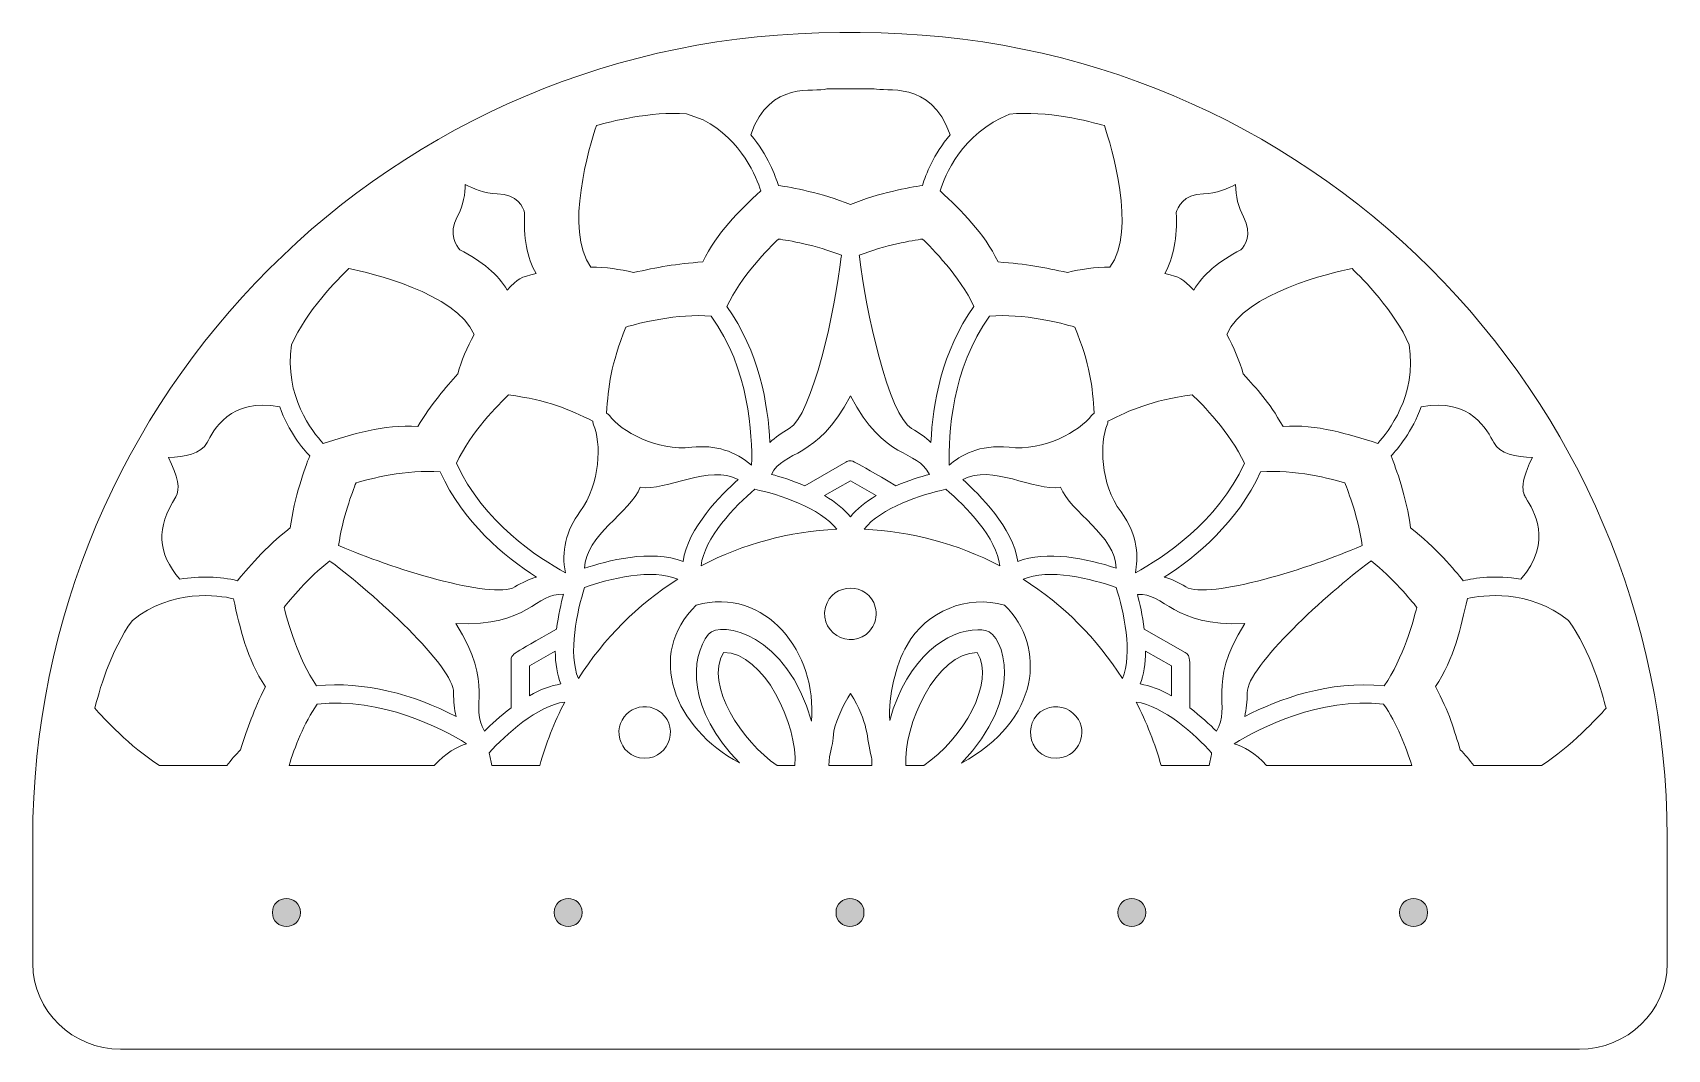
# Model space of a CAD drawing. Header units: inches. Extents: x 20.87 to 26.55, y -14.3 to -10.77.
import ezdxf

# ---------------------------------------------------------------- set-up
doc = ezdxf.new("R2010")
doc.units = ezdxf.units.IN
doc.header["$MEASUREMENT"] = 0
doc.layers.add('_U+0421_U+043B_U+043E_U+0439 1', color=7, linetype='Continuous')

msp = doc.modelspace()

# ---------------------------------------------------------------- hatches: boundary and pattern name
at = {"layer": '_U+0421_U+043B_U+043E_U+0439 1', "true_color": 0xffffff}
h = msp.add_hatch(color=7, dxfattribs=at)
h.dxf.hatch_style = 2
edge = h.paths.add_edge_path()
edge.add_spline(control_points=[(21.8021, -13.829), (21.8021, -13.8933), (21.7049, -13.8934), (21.7049, -13.829), (21.7049, -13.7647), (21.8021, -13.7646), (21.8021, -13.829)], knot_values=[0, 0, 0, 0, 0.013889, 0.013889, 0.013889, 0.027778, 0.027778, 0.027778, 0.027778], degree=3, periodic=0)
edge.add_line((21.8021, -13.829), (21.8021, -13.829))
edge = h.paths.add_edge_path()
edge.add_spline(control_points=[(22.6837, -13.829), (22.6837, -13.8933), (22.7809, -13.8934), (22.7809, -13.829), (22.7809, -13.7647), (22.6837, -13.7646), (22.6837, -13.829)], knot_values=[0, 0, 0, 0, 0.013889, 0.013889, 0.013889, 0.027778, 0.027778, 0.027778, 0.027778], degree=3, periodic=0)
edge.add_line((22.6837, -13.829), (22.6837, -13.829))
edge = h.paths.add_edge_path()
edge.add_spline(control_points=[(23.6625, -13.829), (23.6625, -13.8933), (23.7597, -13.8934), (23.7597, -13.829), (23.7597, -13.7647), (23.6625, -13.7646), (23.6625, -13.829)], knot_values=[0, 0, 0, 0, 0.013889, 0.013889, 0.013889, 0.027778, 0.027778, 0.027778, 0.027778], degree=3, periodic=0)
edge.add_line((23.6625, -13.829), (23.6625, -13.829))
edge = h.paths.add_edge_path()
edge.add_spline(control_points=[(24.6413, -13.829), (24.6413, -13.8933), (24.7385, -13.8934), (24.7385, -13.829), (24.7385, -13.7647), (24.6413, -13.7646), (24.6413, -13.829)], knot_values=[0, 0, 0, 0, 0.013889, 0.013889, 0.013889, 0.027778, 0.027778, 0.027778, 0.027778], degree=3, periodic=0)
edge.add_line((24.6413, -13.829), (24.6413, -13.829))
edge = h.paths.add_edge_path()
edge.add_spline(control_points=[(25.6201, -13.829), (25.6201, -13.8933), (25.7173, -13.8934), (25.7173, -13.829), (25.7173, -13.7647), (25.6201, -13.7646), (25.6201, -13.829)], knot_values=[0, 0, 0, 0, 0.013889, 0.013889, 0.013889, 0.027778, 0.027778, 0.027778, 0.027778], degree=3, periodic=0)
edge.add_line((25.6201, -13.829), (25.6201, -13.829))

# ---------------------------------------------------------------- linework, layer by layer
at = {"layer": '_U+0421_U+043B_U+043E_U+0439 1', "color": 1, "lineweight": 9, "true_color": 0xff0000}
for points, knots in [([(26.5498, -13.568), (26.5461, -12.0225), (25.2922, -10.7716), (23.7467, -10.7716), (23.7467, -10.7716), (23.6754, -10.7716), (23.6754, -10.7716), (22.1276, -10.7716), (20.8728, -12.0261), (20.8723, -13.5739), (20.8723, -13.5739), (20.8723, -14.0064), (20.8723, -14.0064), (20.8723, -14.171), (21.0127, -14.3043), (21.1772, -14.3043), (21.1772, -14.3043), (26.245, -14.3043), (26.245, -14.3043), (26.4096, -14.3043), (26.5499, -14.171), (26.5499, -14.0064), (26.5499, -14.0064), (26.5498, -13.568), (26.5498, -13.568)], [0, 0, 0, 0, 1, 1, 1, 2, 2, 2, 3, 3, 3, 4, 4, 4, 5, 5, 5, 6, 6, 6, 7, 7, 7, 8, 8, 8, 8]), ([(23.6301, -10.9663), (23.6301, -10.9663), (23.795, -10.9663), (23.795, -10.9663), (23.8321, -10.9803), (23.9921, -10.9319), (24.0587, -11.1267), (24.0014, -11.1944), (23.9744, -11.2641), (23.9629, -11.3027), (23.9175, -11.3093), (23.8121, -11.328), (23.7126, -11.3691), (23.6131, -11.328), (23.5076, -11.3093), (23.4622, -11.3027), (23.4523, -11.2699), (23.4255, -11.1965), (23.3665, -11.1267), (23.4328, -10.9322), (23.5891, -10.9825), (23.6301, -10.9663)], [0, 0, 0, 0, 1, 1, 1, 2, 2, 2, 3, 3, 3, 4, 4, 4, 5, 5, 5, 6, 6, 6, 7, 7, 7, 7]), ([(22.8303, -11.0946), (22.8765, -11.0812), (23.0184, -11.0441), (23.1429, -11.0536), (23.1429, -11.0536), (23.2013, -11.0744), (23.2013, -11.0744), (23.3367, -11.1464), (23.3872, -11.2765), (23.401, -11.3213), (23.3246, -11.3927), (23.2493, -11.4657), (23.2, -11.5685), (23.1071, -11.5739), (23.0416, -11.5875), (22.9587, -11.6052), (22.9123, -11.5931), (22.8627, -11.5867), (22.8111, -11.5861), (22.7169, -11.4594), (22.8077, -11.1626), (22.8303, -11.0946)], [0, 0, 0, 0, 1, 1, 1, 2, 2, 2, 3, 3, 3, 4, 4, 4, 5, 5, 5, 6, 6, 6, 7, 7, 7, 7]), ([(24.2655, -11.0551), (24.393, -11.0406), (24.5454, -11.0803), (24.5948, -11.0947), (24.6174, -11.1626), (24.7084, -11.4592), (24.6141, -11.5861), (24.5624, -11.5867), (24.5128, -11.5931), (24.4664, -11.6052), (24.3844, -11.5876), (24.3259, -11.5752), (24.2252, -11.5685), (24.176, -11.4661), (24.1001, -11.3924), (24.0242, -11.3213), (24.0399, -11.2701), (24.099, -11.1203), (24.2655, -11.0551)], [0, 0, 0, 0, 1, 1, 1, 2, 2, 2, 3, 3, 3, 4, 4, 4, 5, 5, 5, 6, 6, 6, 6]), ([(22.3472, -11.4113), (22.3472, -11.4113), (22.3472, -11.4113), (22.3472, -11.4113), (22.3689, -11.3711), (22.3745, -11.3298), (22.3748, -11.2987), (22.4018, -11.314), (22.4404, -11.3298), (22.4861, -11.3311), (22.5563, -11.3331), (22.5762, -11.3801), (22.5809, -11.3963), (22.5763, -11.4829), (22.5897, -11.5543), (22.6207, -11.6086), (22.5652, -11.6216), (22.5595, -11.6249), (22.5203, -11.6665), (22.4889, -11.6128), (22.4337, -11.5656), (22.3561, -11.5261), (22.3444, -11.5139), (22.3138, -11.4732), (22.3472, -11.4113)], [0, 0, 0, 0, 1, 1, 1, 2, 2, 2, 3, 3, 3, 4, 4, 4, 5, 5, 5, 6, 6, 6, 7, 7, 7, 8, 8, 8, 8]), ([(24.8441, -11.3965), (24.8488, -11.3803), (24.8687, -11.3331), (24.939, -11.3311), (24.9847, -11.3298), (25.0233, -11.314), (25.0503, -11.2987), (25.0507, -11.3396), (25.0601, -11.3783), (25.078, -11.4113), (25.1114, -11.4732), (25.0807, -11.5139), (25.069, -11.5261), (24.9914, -11.5656), (24.9362, -11.6127), (24.9048, -11.6665), (24.8657, -11.625), (24.8599, -11.6217), (24.8046, -11.6086), (24.8354, -11.5546), (24.8487, -11.4833), (24.8441, -11.3965)], [0, 0, 0, 0, 1, 1, 1, 2, 2, 2, 3, 3, 3, 4, 4, 4, 5, 5, 5, 6, 6, 6, 7, 7, 7, 7]), ([(23.6807, -11.5509), (23.6611, -11.7301), (23.5795, -12.1031), (23.4999, -12.1472), (23.4743, -12.1615), (23.4518, -12.1777), (23.4329, -12.1957), (23.427, -12.0633), (23.3954, -11.8797), (23.2833, -11.7228), (23.3332, -11.6176), (23.4298, -11.5199), (23.4625, -11.4886), (23.4955, -11.4933), (23.592, -11.5093), (23.682, -11.5452), (23.6813, -11.5471), (23.6809, -11.549), (23.6807, -11.5509)], [0, 0, 0, 0, 1, 1, 1, 2, 2, 2, 3, 3, 3, 4, 4, 4, 5, 5, 5, 6, 6, 6, 6]), ([(23.9922, -12.1955), (23.9734, -12.1777), (23.9509, -12.1615), (23.9252, -12.1472), (23.8456, -12.1031), (23.764, -11.7301), (23.7444, -11.5509), (23.7442, -11.549), (23.7438, -11.5471), (23.7431, -11.5452), (23.8328, -11.5094), (23.9296, -11.4933), (23.9626, -11.4886), (23.9953, -11.5199), (24.0919, -11.6176), (24.1418, -11.7228), (24.0297, -11.8796), (23.9981, -12.0632), (23.9922, -12.1955)], [0, 0, 0, 0, 1, 1, 1, 2, 2, 2, 3, 3, 3, 4, 4, 4, 5, 5, 5, 6, 6, 6, 6]), ([(21.7714, -11.8566), (21.8226, -11.7389), (21.9332, -11.6268), (21.9703, -11.5912), (22.0405, -11.6056), (22.343, -11.6751), (22.4056, -11.8204), (22.3803, -11.8654), (22.3611, -11.9115), (22.3484, -11.9575), (22.308, -12.0025), (22.2561, -12.0635), (22.2098, -12.14), (22.0918, -12.1312), (21.9766, -12.1694), (21.8811, -12.1987), (21.8447, -12.1597), (21.7445, -12.0339), (21.7714, -11.8566)], [0, 0, 0, 0, 1, 1, 1, 2, 2, 2, 3, 3, 3, 4, 4, 4, 5, 5, 5, 6, 6, 6, 6]), ([(25.6537, -11.8566), (25.6805, -12.0333), (25.5803, -12.1595), (25.5439, -12.1987), (25.4423, -12.1674), (25.3334, -12.1311), (25.2154, -12.14), (25.1628, -12.0491), (25.1264, -12.0126), (25.0767, -11.9575), (25.0641, -11.9115), (25.0448, -11.8654), (25.0195, -11.8204), (25.082, -11.6754), (25.3846, -11.6056), (25.4548, -11.5912), (25.4919, -11.6268), (25.6026, -11.739), (25.6537, -11.8566)], [0, 0, 0, 0, 1, 1, 1, 2, 2, 2, 3, 3, 3, 4, 4, 4, 5, 5, 5, 6, 6, 6, 6]), ([(23.3694, -12.2747), (23.3149, -12.2265), (23.2432, -12.2029), (23.1617, -12.2124), (23.0402, -12.2266), (22.9152, -12.1562), (22.8753, -12.1022), (22.8729, -12.0989), (22.8697, -12.0962), (22.8659, -12.0941), (22.8711, -12.0015), (22.8801, -11.9253), (22.9328, -11.7944), (22.9769, -11.7816), (23.1124, -11.7462), (23.2292, -11.7567), (23.3609, -11.9387), (23.3723, -12.1689), (23.3694, -12.2747)], [0, 0, 0, 0, 1, 1, 1, 2, 2, 2, 3, 3, 3, 4, 4, 4, 5, 5, 5, 6, 6, 6, 6]), ([(24.5498, -12.1022), (24.5099, -12.1562), (24.3851, -12.2266), (24.2634, -12.2124), (24.1614, -12.2005), (24.0927, -12.2421), (24.0556, -12.2747), (24.0528, -12.1689), (24.0642, -11.9387), (24.1959, -11.7567), (24.3128, -11.7462), (24.4482, -11.7816), (24.4923, -11.7944), (24.5446, -11.9241), (24.5538, -12.0023), (24.5592, -12.094), (24.5554, -12.0962), (24.5523, -12.0989), (24.5498, -12.1022)], [0, 0, 0, 0, 1, 1, 1, 2, 2, 2, 3, 3, 3, 4, 4, 4, 5, 5, 5, 6, 6, 6, 6]), ([(22.7726, -12.4371), (22.7251, -12.5009), (22.7076, -12.5752), (22.7227, -12.6482), (22.6296, -12.5977), (22.436, -12.4728), (22.3442, -12.2677), (22.3934, -12.1614), (22.4919, -12.0616), (22.5251, -12.0298), (22.6638, -12.0495), (22.7341, -12.08), (22.818, -12.1217), (22.8179, -12.1261), (22.8187, -12.1302), (22.8204, -12.1339), (22.8472, -12.1955), (22.8457, -12.3389), (22.7726, -12.4371)], [0, 0, 0, 0, 1, 1, 1, 2, 2, 2, 3, 3, 3, 4, 4, 4, 5, 5, 5, 6, 6, 6, 6]), ([(23.9872, -12.3065), (23.9565, -12.3146), (23.914, -12.3276), (23.8707, -12.346), (23.7172, -12.2573), (23.7175, -12.2517), (23.6966, -12.2639), (23.6966, -12.2639), (23.5544, -12.346), (23.5544, -12.346), (23.5111, -12.3276), (23.4686, -12.3146), (23.438, -12.3065), (23.481, -12.2197), (23.5953, -12.2589), (23.7126, -12.034), (23.8308, -12.2609), (23.9433, -12.2178), (23.9872, -12.3065)], [0, 0, 0, 0, 1, 1, 1, 2, 2, 2, 3, 3, 3, 4, 4, 4, 5, 5, 5, 6, 6, 6, 6]), ([(24.7024, -12.6482), (24.7122, -12.5998), (24.7139, -12.5195), (24.6525, -12.4371), (24.5794, -12.3389), (24.5779, -12.1955), (24.6048, -12.1339), (24.6064, -12.1302), (24.6072, -12.1261), (24.6071, -12.1217), (24.6849, -12.0828), (24.7543, -12.0505), (24.9, -12.0298), (24.9332, -12.0616), (25.0315, -12.1611), (25.0809, -12.2677), (24.9891, -12.4728), (24.7954, -12.5977), (24.7024, -12.6482)], [0, 0, 0, 0, 1, 1, 1, 2, 2, 2, 3, 3, 3, 4, 4, 4, 5, 5, 5, 6, 6, 6, 6]), ([(21.3435, -12.2481), (21.3999, -12.2454), (21.4576, -12.2359), (21.4782, -12.1958), (21.498, -12.1565), (21.5584, -12.0378), (21.7302, -12.0716), (21.7613, -12.158), (21.8112, -12.2176), (21.8345, -12.2424), (21.8176, -12.285), (21.781, -12.3856), (21.7668, -12.4924), (21.6814, -12.5581), (21.6125, -12.6401), (21.5841, -12.6761), (21.5228, -12.6615), (21.4522, -12.6586), (21.3838, -12.671), (21.3047, -12.5804), (21.3003, -12.4919), (21.3696, -12.3845), (21.3855, -12.359), (21.3768, -12.3131), (21.3435, -12.2481)], [0, 0, 0, 0, 1, 1, 1, 2, 2, 2, 3, 3, 3, 4, 4, 4, 5, 5, 5, 6, 6, 6, 7, 7, 7, 8, 8, 8, 8]), ([(25.947, -12.1958), (25.9676, -12.236), (26.0252, -12.2454), (26.0816, -12.2481), (26.0237, -12.3603), (26.0593, -12.3838), (26.0596, -12.3908), (26.0836, -12.4276), (26.1563, -12.5391), (26.0413, -12.671), (25.954, -12.6552), (25.8801, -12.6668), (25.841, -12.6761), (25.8126, -12.6401), (25.7438, -12.5582), (25.6583, -12.4924), (25.6441, -12.3856), (25.6076, -12.285), (25.5906, -12.2424), (25.6141, -12.2175), (25.6642, -12.1576), (25.6952, -12.0715), (25.8668, -12.0379), (25.9271, -12.1566), (25.947, -12.1958)], [0, 0, 0, 0, 1, 1, 1, 2, 2, 2, 3, 3, 3, 4, 4, 4, 5, 5, 5, 6, 6, 6, 7, 7, 7, 8, 8, 8, 8]), ([(22.6223, -12.6635), (22.5975, -12.6709), (22.5723, -12.6822), (22.5471, -12.6974), (22.4689, -12.7442), (22.1052, -12.6284), (21.9402, -12.5558), (21.9402, -12.5558), (21.9402, -12.5558), (21.9402, -12.5558), (21.9385, -12.555), (21.9366, -12.5544), (21.9346, -12.554), (21.9485, -12.4585), (21.9829, -12.3666), (21.9953, -12.3357), (22.0388, -12.323), (22.1717, -12.2881), (22.2878, -12.2976), (22.3676, -12.4731), (22.5107, -12.5922), (22.6223, -12.6635)], [0, 0, 0, 0, 1, 1, 1, 2, 2, 2, 3, 3, 3, 4, 4, 4, 5, 5, 5, 6, 6, 6, 7, 7, 7, 7]), ([(22.9826, -12.3515), (23.0728, -12.3649), (23.2236, -12.2699), (23.3225, -12.3248), (23.2644, -12.3762), (23.1476, -12.4927), (23.1315, -12.6093), (23.0224, -12.5651), (22.8631, -12.6079), (22.7895, -12.6325), (22.7911, -12.5186), (22.9487, -12.4383), (22.9826, -12.3515)], [0, 0, 0, 0, 1, 1, 1, 2, 2, 2, 3, 3, 3, 4, 4, 4, 4]), ([(24.6356, -12.6325), (24.5351, -12.5989), (24.3919, -12.5694), (24.2937, -12.6093), (24.2775, -12.4927), (24.1607, -12.3762), (24.1026, -12.3248), (24.2022, -12.269), (24.3502, -12.3656), (24.4425, -12.3515), (24.4763, -12.4377), (24.634, -12.5192), (24.6356, -12.6325)], [0, 0, 0, 0, 1, 1, 1, 2, 2, 2, 3, 3, 3, 4, 4, 4, 4]), ([(25.4849, -12.5558), (25.3199, -12.6284), (24.9561, -12.7443), (24.878, -12.6974), (24.878, -12.6974), (24.878, -12.6974), (24.878, -12.6974), (24.8528, -12.6822), (24.8276, -12.6709), (24.8028, -12.6635), (24.9144, -12.5922), (25.0575, -12.4731), (25.1373, -12.2976), (25.2532, -12.2881), (25.3863, -12.323), (25.4298, -12.3357), (25.4422, -12.3666), (25.4766, -12.4583), (25.4905, -12.554), (25.4885, -12.5544), (25.4867, -12.555), (25.4849, -12.5558)], [0, 0, 0, 0, 1, 1, 1, 2, 2, 2, 3, 3, 3, 4, 4, 4, 5, 5, 5, 6, 6, 6, 7, 7, 7, 7]), ([(23.1941, -12.624), (23.2029, -12.5298), (23.3129, -12.415), (23.3811, -12.3584), (23.4635, -12.3755), (23.6085, -12.4227), (23.6652, -12.4973), (23.5018, -12.5042), (23.3395, -12.5479), (23.1941, -12.624)], [0, 0, 0, 0, 1, 1, 1, 2, 2, 2, 3, 3, 3, 3]), ([(23.6229, -12.3801), (23.6229, -12.3801), (23.7126, -12.3284), (23.7126, -12.3284), (23.7126, -12.3284), (23.8022, -12.3801), (23.8022, -12.3801), (23.7641, -12.4026), (23.734, -12.4273), (23.7126, -12.454), (23.6911, -12.4274), (23.661, -12.4026), (23.6229, -12.3801)], [0, 0, 0, 0, 1, 1, 1, 2, 2, 2, 3, 3, 3, 4, 4, 4, 4]), ([(23.7599, -12.4973), (23.8166, -12.4228), (23.9616, -12.3756), (24.044, -12.3584), (24.1123, -12.415), (24.2224, -12.5298), (24.2311, -12.624), (24.0854, -12.5479), (23.9231, -12.5042), (23.7599, -12.4973)], [0, 0, 0, 0, 1, 1, 1, 2, 2, 2, 3, 3, 3, 3]), ([(22.3344, -13.0657), (22.334, -13.0951), (22.3369, -13.1227), (22.343, -13.148), (22.1937, -13.0704), (22.0253, -13.0248), (21.8585, -13.0411), (21.7924, -12.9453), (21.7561, -12.8127), (21.7453, -12.7688), (21.7659, -12.7425), (21.8282, -12.6668), (21.904, -12.607), (21.9053, -12.6085), (21.9068, -12.6098), (21.9084, -12.6109), (22.0543, -12.7179), (22.3369, -12.9753), (22.3344, -13.0657)], [0, 0, 0, 0, 1, 1, 1, 2, 2, 2, 3, 3, 3, 4, 4, 4, 5, 5, 5, 6, 6, 6, 6]), ([(22.7678, -13.0161), (22.7312, -12.93), (22.7629, -12.7803), (22.7893, -12.7), (22.8723, -12.6693), (23.0267, -12.6315), (23.1126, -12.671), (22.9725, -12.7601), (22.8566, -12.8761), (22.7678, -13.0161)], [0, 0, 0, 0, 1, 1, 1, 2, 2, 2, 3, 3, 3, 3]), ([(24.3125, -12.671), (24.3984, -12.6316), (24.5528, -12.6694), (24.6358, -12.7), (24.6623, -12.7802), (24.694, -12.9299), (24.6573, -13.0162), (24.5685, -12.8761), (24.4526, -12.76), (24.3125, -12.671)], [0, 0, 0, 0, 1, 1, 1, 2, 2, 2, 3, 3, 3, 3]), ([(25.5666, -13.0411), (25.3746, -13.0224), (25.1997, -13.0869), (25.0821, -13.148), (25.0882, -13.1227), (25.0911, -13.0951), (25.0907, -13.0657), (25.0897, -12.9743), (25.3716, -12.7173), (25.5167, -12.6109), (25.5183, -12.6098), (25.5197, -12.6085), (25.5211, -12.607), (25.5969, -12.6667), (25.6592, -12.7425), (25.6798, -12.7688), (25.669, -12.8127), (25.6327, -12.9453), (25.5666, -13.0411)], [0, 0, 0, 0, 1, 1, 1, 2, 2, 2, 3, 3, 3, 4, 4, 4, 5, 5, 5, 6, 6, 6, 6]), ([(21.2184, -12.8144), (21.358, -12.7028), (21.5174, -12.7265), (21.5696, -12.7384), (21.593, -12.8411), (21.6152, -12.9478), (21.681, -13.0443), (21.6386, -13.1288), (21.6202, -13.1837), (21.5944, -13.2633), (21.5778, -13.2801), (21.5618, -13.2986), (21.5468, -13.3183), (21.5468, -13.3183), (21.3124, -13.3183), (21.3124, -13.3183), (21.2093, -13.2515), (21.1176, -13.1525), (21.0881, -13.1193), (21.1003, -13.0694), (21.142, -12.9177), (21.2184, -12.8144)], [0, 0, 0, 0, 1, 1, 1, 2, 2, 2, 3, 3, 3, 4, 4, 4, 5, 5, 5, 6, 6, 6, 7, 7, 7, 7]), ([(22.3426, -12.8249), (22.5977, -12.836), (22.6174, -12.717), (22.716, -12.7233), (22.7077, -12.7539), (22.6976, -12.7973), (22.6919, -12.8439), (22.5385, -12.9324), (22.5337, -12.9295), (22.5337, -12.9537), (22.5337, -12.9537), (22.5337, -13.1178), (22.5337, -13.1178), (22.4962, -13.1461), (22.4638, -13.1764), (22.4415, -13.1988), (22.3876, -13.1124), (22.478, -13.0412), (22.3426, -12.8249)], [0, 0, 0, 0, 1, 1, 1, 2, 2, 2, 3, 3, 3, 4, 4, 4, 5, 5, 5, 6, 6, 6, 6]), ([(23.2201, -12.8622), (23.1543, -12.9402), (23.1475, -13.1269), (23.3271, -13.3094), (23.1014, -13.1884), (23.0004, -12.9338), (23.177, -12.7607), (23.4191, -12.6934), (23.5981, -12.9273), (23.5772, -13.1645), (23.4938, -12.861), (23.2627, -12.8118), (23.2201, -12.8622)], [0, 0, 0, 0, 1, 1, 1, 2, 2, 2, 3, 3, 3, 4, 4, 4, 4]), ([(23.6261, -12.7677), (23.6494, -12.6806), (23.7752, -12.6788), (23.799, -12.7677), (23.8053, -12.7913), (23.8017, -12.8154), (23.7901, -12.8356), (23.7381, -12.9257), (23.5992, -12.8678), (23.6261, -12.7677)], [0, 0, 0, 0, 1, 1, 1, 2, 2, 2, 3, 3, 3, 3]), ([(24.9837, -13.1989), (24.9613, -13.1764), (24.9289, -13.1461), (24.8914, -13.1178), (24.8914, -12.9406), (24.8963, -12.9381), (24.8754, -12.926), (24.8754, -12.926), (24.7332, -12.8439), (24.7332, -12.8439), (24.7275, -12.7971), (24.7174, -12.7539), (24.7092, -12.7234), (24.8059, -12.7173), (24.8296, -12.836), (25.0825, -12.8249), (24.9457, -13.0432), (25.0386, -13.1107), (24.9837, -13.1989)], [0, 0, 0, 0, 1, 1, 1, 2, 2, 2, 3, 3, 3, 4, 4, 4, 5, 5, 5, 6, 6, 6, 6]), ([(26.337, -13.1193), (26.3076, -13.1525), (26.216, -13.2514), (26.1129, -13.3183), (26.1129, -13.3183), (25.8783, -13.3183), (25.8783, -13.3183), (25.8633, -13.2986), (25.8473, -13.2801), (25.8307, -13.2633), (25.8097, -13.1983), (25.7929, -13.1304), (25.7442, -13.0441), (25.8103, -12.9471), (25.8329, -12.8371), (25.8555, -12.7383), (25.9076, -12.7263), (26.0665, -12.7023), (26.2067, -12.8144), (26.2829, -12.9174), (26.3247, -13.0693), (26.337, -13.1193)], [0, 0, 0, 0, 1, 1, 1, 2, 2, 2, 3, 3, 3, 4, 4, 4, 5, 5, 5, 6, 6, 6, 7, 7, 7, 7]), ([(24.1817, -12.8487), (24.1732, -12.8472), (24.1641, -12.8464), (24.1547, -12.8464), (24.0534, -12.8464), (23.9111, -12.938), (23.8489, -13.1614), (23.8448, -13.0769), (23.8682, -12.9708), (23.9092, -12.8998), (23.9776, -12.7812), (24.1167, -12.7242), (24.2482, -12.7607), (24.3948, -12.9046), (24.3717, -13.1647), (24.0979, -13.3095), (24.32, -13.0839), (24.247, -12.8604), (24.1817, -12.8487)], [0, 0, 0, 0, 1, 1, 1, 2, 2, 2, 3, 3, 3, 4, 4, 4, 5, 5, 5, 6, 6, 6, 6]), ([(22.7064, -13.0349), (22.6726, -13.0401), (22.6361, -13.0538), (22.5976, -13.0756), (22.5976, -13.0756), (22.5976, -12.9721), (22.5976, -12.9721), (22.5976, -12.9721), (22.6872, -12.9203), (22.6872, -12.9203), (22.6876, -12.9646), (22.694, -13.003), (22.7064, -13.0349)], [0, 0, 0, 0, 1, 1, 1, 2, 2, 2, 3, 3, 3, 4, 4, 4, 4]), ([(23.5198, -13.3183), (23.5198, -13.3183), (23.4582, -13.3183), (23.4582, -13.3183), (23.3372, -13.2352), (23.2042, -13.0394), (23.2722, -12.9256), (23.4126, -12.9243), (23.5298, -13.1782), (23.5198, -13.3183)], [0, 0, 0, 0, 1, 1, 1, 2, 2, 2, 3, 3, 3, 3]), ([(23.967, -13.3183), (23.967, -13.3183), (23.9053, -13.3183), (23.9053, -13.3183), (23.8954, -13.1792), (24.0103, -12.9262), (24.153, -12.9256), (24.2156, -13.0309), (24.1042, -13.2243), (23.967, -13.3183)], [0, 0, 0, 0, 1, 1, 1, 2, 2, 2, 3, 3, 3, 3]), ([(24.7187, -13.0349), (24.7311, -13.003), (24.7375, -12.9646), (24.7379, -12.9203), (24.7379, -12.9203), (24.8275, -12.9721), (24.8275, -12.9721), (24.8275, -12.9721), (24.8275, -13.0756), (24.8275, -13.0756), (24.789, -13.0538), (24.7525, -13.0401), (24.7187, -13.0349)], [0, 0, 0, 0, 1, 1, 1, 2, 2, 2, 3, 3, 3, 4, 4, 4, 4]), ([(22.3796, -13.2424), (22.3494, -13.2527), (22.305, -13.2742), (22.267, -13.3183), (22.267, -13.3183), (21.7627, -13.3183), (21.7627, -13.3183), (21.7823, -13.2554), (21.8144, -13.1707), (21.8608, -13.1048), (22.0843, -13.0817), (22.2894, -13.1871), (22.3796, -13.2424)], [0, 0, 0, 0, 1, 1, 1, 2, 2, 2, 3, 3, 3, 4, 4, 4, 4]), ([(22.7202, -13.0976), (22.6838, -13.1674), (22.6546, -13.2415), (22.6335, -13.3183), (22.6335, -13.3183), (22.4669, -13.3183), (22.4669, -13.3183), (22.4633, -13.303), (22.4602, -13.288), (22.4578, -13.2741), (22.5139, -13.2113), (22.6273, -13.1093), (22.7202, -13.0976)], [0, 0, 0, 0, 1, 1, 1, 2, 2, 2, 3, 3, 3, 4, 4, 4, 4]), ([(23.0428, -13.1258), (23.1221, -13.1717), (23.0889, -13.2928), (22.9981, -13.2928), (22.9477, -13.2928), (22.9202, -13.257), (22.9119, -13.2262), (22.8907, -13.1472), (22.9755, -13.087), (23.0428, -13.1258)], [0, 0, 0, 0, 1, 1, 1, 2, 2, 2, 3, 3, 3, 3]), ([(23.7875, -13.3183), (23.7875, -13.3183), (23.6377, -13.3183), (23.6377, -13.3183), (23.6386, -13.2664), (23.6496, -13.274), (23.6549, -13.1981), (23.6678, -13.1517), (23.6872, -13.108), (23.7126, -13.0679), (23.7792, -13.1711), (23.7654, -13.2185), (23.7863, -13.2894), (23.7869, -13.2987), (23.7874, -13.3082), (23.7875, -13.3183)], [0, 0, 0, 0, 1, 1, 1, 2, 2, 2, 3, 3, 3, 4, 4, 4, 5, 5, 5, 5]), ([(24.427, -13.2928), (24.3225, -13.2928), (24.3042, -13.1435), (24.4038, -13.1169), (24.4425, -13.1065), (24.4841, -13.1233), (24.5045, -13.1586), (24.5388, -13.218), (24.4958, -13.2928), (24.427, -13.2928)], [0, 0, 0, 0, 1, 1, 1, 2, 2, 2, 3, 3, 3, 3]), ([(24.9672, -13.2742), (24.9649, -13.2878), (24.9618, -13.3029), (24.9582, -13.3183), (24.9582, -13.3183), (24.7916, -13.3183), (24.7916, -13.3183), (24.7705, -13.2415), (24.7413, -13.1673), (24.7049, -13.0976), (24.7977, -13.1094), (24.9112, -13.2114), (24.9672, -13.2742)], [0, 0, 0, 0, 1, 1, 1, 2, 2, 2, 3, 3, 3, 4, 4, 4, 4]), ([(25.6624, -13.3183), (25.6624, -13.3183), (25.1581, -13.3183), (25.1581, -13.3183), (25.1201, -13.2742), (25.0757, -13.2527), (25.0455, -13.2424), (25.1356, -13.1871), (25.3407, -13.0817), (25.5643, -13.1048), (25.6107, -13.1708), (25.6429, -13.2554), (25.6624, -13.3183)], [0, 0, 0, 0, 1, 1, 1, 2, 2, 2, 3, 3, 3, 4, 4, 4, 4])]:
    msp.add_open_spline(points, degree=3, knots=knots, dxfattribs=at)
at = {"layer": '_U+0421_U+043B_U+043E_U+0439 1', "lineweight": 0}
for points in [[(21.8021, -13.829), (21.8021, -13.8933), (21.7049, -13.8934), (21.7049, -13.829), (21.7049, -13.7647), (21.8021, -13.7646), (21.8021, -13.829)], [(22.6837, -13.829), (22.6837, -13.8933), (22.7809, -13.8934), (22.7809, -13.829), (22.7809, -13.7647), (22.6837, -13.7646), (22.6837, -13.829)], [(23.6625, -13.829), (23.6625, -13.8933), (23.7597, -13.8934), (23.7597, -13.829), (23.7597, -13.7647), (23.6625, -13.7646), (23.6625, -13.829)], [(24.6413, -13.829), (24.6413, -13.8933), (24.7385, -13.8934), (24.7385, -13.829), (24.7385, -13.7647), (24.6413, -13.7646), (24.6413, -13.829)], [(25.6201, -13.829), (25.6201, -13.8933), (25.7173, -13.8934), (25.7173, -13.829), (25.7173, -13.7647), (25.6201, -13.7646), (25.6201, -13.829)]]:
    msp.add_open_spline(points, degree=3, knots=[0, 0, 0, 0, 1, 1, 1, 2, 2, 2, 2], dxfattribs=at)

doc.saveas('drawing.dxf')
